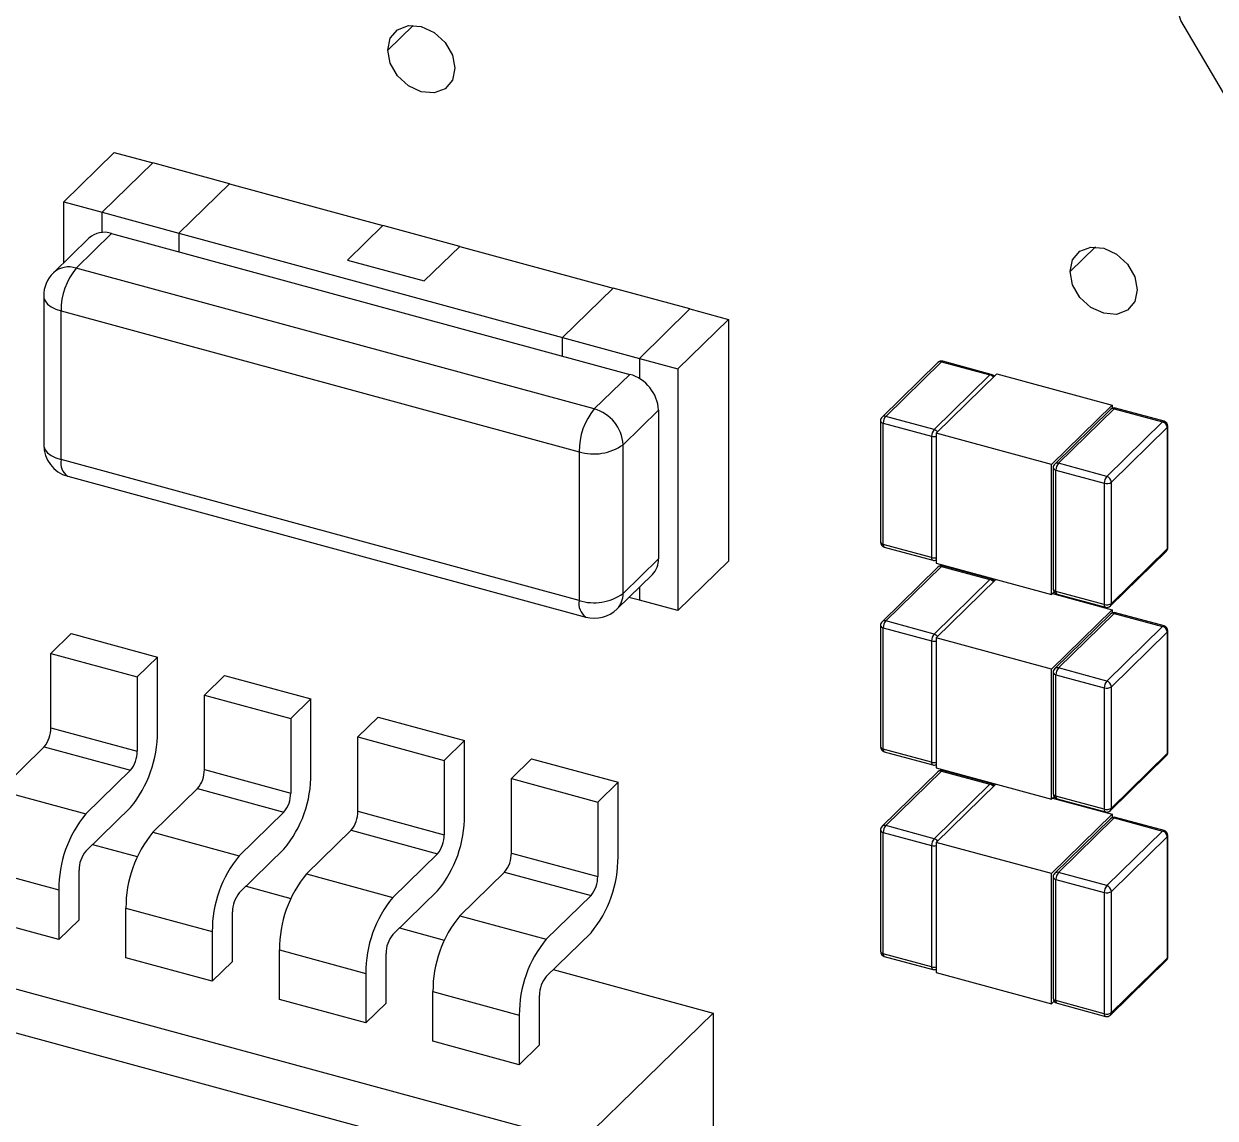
# Model space of a CAD drawing. Header units: inches. Extents: x 0 to 10.9, y 0 to 8.4.
# Drawn here: x 8.0595 to 8.2757, y 5.5978 to 5.7964 of the extents above; entities that cross this region are included whole.
import ezdxf

# ---------------------------------------------------------------- set-up
doc = ezdxf.new("R2010")
doc.units = ezdxf.units.IN
doc.header["$MEASUREMENT"] = 0

msp = doc.modelspace()

# ---------------------------------------------------------------- linework, layer by layer
at = {"color": 8, "linetype": 'Continuous', "lineweight": 25}
for p, q in [((8.130153387360483, 5.796085522474797), (8.125567726909722, 5.791609777294936)), ((8.253971924395323, 5.755887428859356), (8.249386263944562, 5.751411683679494))]:
    msp.add_line(p, q, dxfattribs=at)
at = {"color": 7, "linetype": 'Continuous', "lineweight": 25}
for p, q in [((8.075949781106955, 5.773035464864131), (8.066762864002031, 5.764068752131763)), ((8.075949781106955, 5.773035464864131), (8.082913703324886, 5.7711428200241)), ((8.073726786219964, 5.762176107291733), (8.082913703324886, 5.7711428200241)), ((8.096841547760752, 5.767357530344039), (8.082913703324886, 5.7711428200241)), ((8.087654630655829, 5.758390817611671), (8.096841547760752, 5.767357530344039)), ((8.096841547760752, 5.767357530344039), (8.124697236632482, 5.759786950983916)), ((8.066762864002031, 5.764068752131763), (8.073726786219964, 5.762176107291733)), ((8.066762864002031, 5.753022178174266), (8.066762864002031, 5.764068752131763)), ((8.073726786219964, 5.758511931583545), (8.073726786219964, 5.762176107291733)), ((8.073726786219964, 5.762176107291733), (8.087654630655829, 5.758390817611671)), ((8.124697236632482, 5.759786950983916), (8.118266394659036, 5.753510252071258)), ((8.138625081068346, 5.756001661303853), (8.124697236632482, 5.759786950983916)), ((8.071342895758795, 5.757492429576231), (8.064912053785347, 5.751215730663573)), ((8.069036924801, 5.752051572756855), (8.075467766774446, 5.758328271669511)), ((8.075467766774446, 5.758328271669511), (8.169480716716535, 5.732777566329095)), ((8.087654630655829, 5.758390817611671), (8.087654630655829, 5.755016143199458)), ((8.087654630655829, 5.758390817611671), (8.157293852835153, 5.739464369211363)), ((8.1321942390949, 5.749724962391197), (8.138625081068346, 5.756001661303853)), ((8.138625081068346, 5.756001661303853), (8.166480769940076, 5.748431081943729)), ((8.118266394659036, 5.753510252071258), (8.1321942390949, 5.749724962391197)), ((8.16304987474309, 5.726500867416437), (8.069036924801, 5.752051572756855)), ((8.157293852835153, 5.739464369211363), (8.166480769940076, 5.748431081943729)), ((8.18040861437594, 5.744645792263668), (8.166480769940076, 5.748431081943729)), ((8.063131412989978, 5.746989561138535), (8.063131412989978, 5.71999216584083)), ((8.066280849669525, 5.744299547318825), (8.160293799611612, 5.718748841978408)), ((8.066280849669525, 5.71730215202112), (8.066280849669525, 5.744299547318825)), ((8.171221697271017, 5.7356790795313), (8.18040861437594, 5.744645792263668)), ((8.18040861437594, 5.744645792263668), (8.187372536593873, 5.742753147423637)), ((8.17818561948895, 5.73378643469127), (8.187372536593873, 5.742753147423637)), ((8.187372536593873, 5.742753147423637), (8.187372536593873, 5.698882380064866)), ((8.157293852835153, 5.73608969479915), (8.157293852835153, 5.739464369211363)), ((8.157293852835153, 5.739464369211363), (8.171221697271017, 5.7356790795313)), ((8.171221697271017, 5.7356790795313), (8.171221697271017, 5.732014903823114)), ((8.171221697271017, 5.7356790795313), (8.17818561948895, 5.73378643469127)), ((8.17818561948895, 5.73378643469127), (8.17818561948895, 5.689915667332499)), ((8.225408828075112, 5.734927020888799), (8.215266471591278, 5.725027770032264)), ((8.215926450953782, 5.72516150476719), (8.226068807437617, 5.735060755623723)), ((8.226068807437617, 5.735060755623723), (8.234843349432213, 5.732676023125284)), ((8.23509115906214, 5.732777908358297), (8.226316617067544, 5.735162640856736)), ((8.169480716716535, 5.732777566329095), (8.16304987474309, 5.726500867416437)), ((8.234843349432213, 5.732676023125284), (8.224700992948378, 5.722776772268751)), ((8.2361199921194, 5.732879307955634), (8.225095691593493, 5.722119252676793)), ((8.2361199921194, 5.732879307955634), (8.257011758773197, 5.727201373435542)), ((8.257011758773197, 5.727201373435542), (8.24598745824729, 5.716441318156701)), ((8.257011758773197, 5.727201373435542), (8.257011758773197, 5.726592427625381)), ((8.168272816406539, 5.720019372168094), (8.174703658379984, 5.726296071080752)), ((8.174703658379984, 5.726296071080752), (8.174703658379984, 5.699298675783048)), ((8.224700992948378, 5.722776772268751), (8.215926450953782, 5.72516150476719)), ((8.256746478055808, 5.726410119108659), (8.246604121571973, 5.716510868252125)), ((8.247264100934478, 5.716644602987051), (8.257406457418313, 5.726543853843584)), ((8.257406457418313, 5.726543853843584), (8.266180999412908, 5.724159121345145)), ((8.266428809042836, 5.724261006578158), (8.257654267048242, 5.726645739076597)), ((8.214981569064019, 5.724351582908259), (8.214981569064019, 5.702348705740628)), ((8.215485478932747, 5.723921180697105), (8.22426002092734, 5.721536448198666)), ((8.215485478932747, 5.701918303529474), (8.215485478932747, 5.723921180697105)), ((8.266180999412908, 5.724159121345145), (8.256038642929074, 5.714259870488611)), ((8.256874313595226, 5.713222831248876), (8.267016670079059, 5.723122082105411)), ((8.267016670079059, 5.723122082105411), (8.267016670079059, 5.701119204937781)), ((8.267125881302672, 5.701346322318584), (8.267125881302672, 5.723349199486215)), ((8.22426002092734, 5.721536448198666), (8.22426002092734, 5.699533571031036)), ((8.24598745824729, 5.716441318156701), (8.225095691593493, 5.722119252676793)), ((8.225095691593493, 5.722119252676793), (8.225095691593493, 5.698496531791301)), ((8.160293799611612, 5.718748841978408), (8.160293799611612, 5.691751446680702)), ((8.168272816406539, 5.69302197687039), (8.168272816406539, 5.720019372168094)), ((8.160293799611612, 5.691751446680702), (8.066280849669525, 5.71730215202112)), ((8.24598745824729, 5.692818597271208), (8.24598745824729, 5.716441318156701)), ((8.256038642929074, 5.714259870488611), (8.247264100934478, 5.716644602987051)), ((8.067488114613953, 5.714293371516183), (8.161501064556042, 5.688742666175765)), ((8.246319219044715, 5.715834681128119), (8.246319219044715, 5.693831803960489)), ((8.246823128913443, 5.715404278916965), (8.255597670908037, 5.713019546418526)), ((8.246823128913443, 5.693401401749336), (8.246823128913443, 5.715404278916965)), ((8.255597670908037, 5.713019546418526), (8.255597670908037, 5.691016669250897)), ((8.256874313595226, 5.691219954081247), (8.256874313595226, 5.713222831248876)), ((8.22426002092734, 5.699533571031036), (8.215485478932747, 5.701918303529474)), ((8.215678641323855, 5.701436898648685), (8.22445318331845, 5.699052166150246)), ((8.267016670079059, 5.701119204937781), (8.256874313595226, 5.691219954081247)), ((8.174703658379984, 5.699298675783048), (8.168272816406539, 5.69302197687039)), ((8.187372536593873, 5.698882380064866), (8.17818561948895, 5.689915667332499)), ((8.256698622291578, 5.690770884338044), (8.266840978775413, 5.700670135194579)), ((8.167174745758743, 5.690215290975375), (8.173605587732188, 5.696491989888032)), ((8.225408828075112, 5.697805602354454), (8.215266471591278, 5.68790635149792)), ((8.215926450953782, 5.688040086232845), (8.226068807437617, 5.697939337089378)), ((8.225095691593493, 5.698496531791301), (8.24598745824729, 5.692818597271208)), ((8.226068807437617, 5.697939337089378), (8.234843349432213, 5.69555460459094)), ((8.23509115906214, 5.695656489823952), (8.226316617067544, 5.698041222322391)), ((8.234843349432213, 5.69555460459094), (8.224700992948378, 5.685655353734406)), ((8.235913609376945, 5.695556453537698), (8.225095691593493, 5.684997834142449)), ((8.171221697271017, 5.69180831217253), (8.169332844801373, 5.692321661800567)), ((8.171221697271017, 5.694165239716391), (8.171221697271017, 5.69180831217253)), ((8.246482127044496, 5.693301409182055), (8.24598745824729, 5.692818597271208)), ((8.246193840989747, 5.693020033154801), (8.257011758773197, 5.690079954901197)), ((8.255597670908037, 5.691016669250897), (8.246823128913443, 5.693401401749336)), ((8.24701629130455, 5.692919996868547), (8.255790833299146, 5.690535264370107)), ((8.17818561948895, 5.689915667332499), (8.171221697271017, 5.69180831217253)), ((8.257011758773197, 5.690079954901197), (8.24598745824729, 5.679319899622357)), ((8.257011758773197, 5.690079954901197), (8.257011758773197, 5.689471009091036)), ((8.224700992948378, 5.685655353734406), (8.215926450953782, 5.688040086232845)), ((8.256746478055808, 5.689288700574314), (8.246604121571973, 5.679389449717781)), ((8.247264100934478, 5.679523184452705), (8.257406457418313, 5.68942243530924)), ((8.257406457418313, 5.68942243530924), (8.266180999412908, 5.687037702810801)), ((8.266428809042836, 5.687139588043813), (8.257654267048242, 5.689524320542252)), ((8.06444060176981, 5.682149133292572), (8.06811536861178, 5.685735818385518)), ((8.06811536861178, 5.685735818385518), (8.083784193602128, 5.681477367495448)), ((8.214981569064019, 5.687230164373914), (8.214981569064019, 5.665227287206284)), ((8.215485478932747, 5.68679976216276), (8.22426002092734, 5.684415029664321)), ((8.215485478932747, 5.66479688499513), (8.215485478932747, 5.68679976216276)), ((8.266180999412908, 5.687037702810801), (8.256038642929074, 5.677138451954266)), ((8.256874313595226, 5.676101412714532), (8.267016670079059, 5.686000663571066)), ((8.267016670079059, 5.686000663571066), (8.267016670079059, 5.663997786403436)), ((8.267125881302672, 5.66422490378424), (8.267125881302672, 5.68622778095187)), ((8.22426002092734, 5.684415029664321), (8.22426002092734, 5.662412152496691)), ((8.225095691593493, 5.684997834142449), (8.225095691593493, 5.661375113256957)), ((8.24598745824729, 5.679319899622357), (8.225095691593493, 5.684997834142449)), ((8.06444060176981, 5.682149133292572), (8.080109426760158, 5.677890682402501)), ((8.06444060176981, 5.668650435643719), (8.06444060176981, 5.682149133292572)), ((8.083784193602128, 5.681477367495448), (8.080109426760158, 5.677890682402501)), ((8.083784193602128, 5.667978669846596), (8.083784193602128, 5.681477367495448)), ((8.24598745824729, 5.655697178736864), (8.24598745824729, 5.679319899622357)), ((8.256038642929074, 5.677138451954266), (8.247264100934478, 5.679523184452705)), ((8.080109426760158, 5.677890682402501), (8.080109426760158, 5.664391984753649)), ((8.09229629064154, 5.674578553932448), (8.09597105748351, 5.678165239025394)), ((8.09597105748351, 5.678165239025394), (8.111639882473858, 5.673906788135325)), ((8.246319219044715, 5.678713262593774), (8.246319219044715, 5.656710385426146)), ((8.246823128913443, 5.678282860382621), (8.255597670908037, 5.675898127884182)), ((8.246823128913443, 5.656279983214992), (8.246823128913443, 5.678282860382621)), ((8.255597670908037, 5.675898127884182), (8.255597670908037, 5.653895250716553)), ((8.256874313595226, 5.654098535546903), (8.256874313595226, 5.676101412714532)), ((8.09229629064154, 5.674578553932448), (8.10796511563189, 5.670320103042378)), ((8.09229629064154, 5.661079856283595), (8.09229629064154, 5.674578553932448)), ((8.111639882473858, 5.673906788135325), (8.10796511563189, 5.670320103042378)), ((8.111639882473858, 5.660408090486473), (8.111639882473858, 5.673906788135325)), ((8.12015197951327, 5.667007974572324), (8.12382674635524, 5.670594659665271)), ((8.12382674635524, 5.670594659665271), (8.139495571345588, 5.666336208775201)), ((8.06444060176981, 5.668650435643719), (8.080109426760158, 5.664391984753649)), ((8.10796511563189, 5.670320103042378), (8.10796511563189, 5.656821405393526)), ((8.12015197951327, 5.667007974572324), (8.135820804503618, 5.662749523682255)), ((8.12015197951327, 5.653509276923471), (8.12015197951327, 5.667007974572324)), ((8.139495571345588, 5.666336208775201), (8.135820804503618, 5.662749523682255)), ((8.139495571345588, 5.652837511126349), (8.139495571345588, 5.666336208775201)), ((8.055100569379807, 5.657284494757669), (8.063215679489154, 5.665205091004593)), ((8.063215679489154, 5.665205091004593), (8.078884504479502, 5.660946640114525)), ((8.22426002092734, 5.662412152496691), (8.215485478932747, 5.66479688499513)), ((8.215678641323855, 5.66431548011434), (8.22445318331845, 5.661930747615902)), ((8.135820804503618, 5.662749523682255), (8.135820804503618, 5.649250826033402)), ((8.148007668385, 5.6594373952122), (8.15168243522697, 5.663024080305147)), ((8.15168243522697, 5.663024080305147), (8.167351260217318, 5.658765629415078)), ((8.256698622291578, 5.6536494658037), (8.266840978775413, 5.663548716660234)), ((8.267016670079059, 5.663997786403436), (8.256874313595226, 5.654098535546903)), ((8.160546738647499, 5.593394730199345), (7.909845538801931, 5.661529944440456)), ((8.078884504479502, 5.660946640114525), (8.070769394370155, 5.6530260438676)), ((8.09229629064154, 5.661079856283595), (8.10796511563189, 5.656821405393526)), ((8.225408828075112, 5.660684183820108), (8.215266471591278, 5.650784932963576)), ((8.215926450953782, 5.6509186676985), (8.226068807437617, 5.660817918555034)), ((8.225095691593493, 5.661375113256957), (8.24598745824729, 5.655697178736864)), ((8.226068807437617, 5.660817918555034), (8.234843349432213, 5.658433186056596)), ((8.23509115906214, 5.658535071289608), (8.226316617067544, 5.660919803788047)), ((8.082956258251537, 5.649713915397546), (8.091071368360884, 5.65763451164447)), ((8.091071368360884, 5.65763451164447), (8.106740193351232, 5.653376060754401)), ((8.148007668385, 5.6594373952122), (8.163676493375348, 5.655178944322131)), ((8.148007668385, 5.645938697563349), (8.148007668385, 5.6594373952122)), ((8.167351260217318, 5.658765629415078), (8.163676493375348, 5.655178944322131)), ((8.167351260217318, 5.645266931766225), (8.167351260217318, 5.658765629415078)), ((8.234843349432213, 5.658433186056596), (8.224700992948378, 5.648533935200062)), ((8.235913609376945, 5.658435035003353), (8.225095691593493, 5.647876415608104)), ((8.055100569379807, 5.657284494757669), (8.070769394370155, 5.6530260438676)), ((8.246482127044496, 5.656179990647711), (8.24598745824729, 5.655697178736864)), ((8.246193840989747, 5.655898614620456), (8.257011758773197, 5.652958536366853)), ((8.255597670908037, 5.653895250716553), (8.246823128913443, 5.656279983214992)), ((8.24701629130455, 5.655798578334201), (8.255790833299146, 5.653413845835764)), ((8.070769394370155, 5.646276695043174), (8.078884504479502, 5.654197291290099)), ((8.106740193351232, 5.653376060754401), (8.098625083241885, 5.645455464507476)), ((8.12015197951327, 5.653509276923471), (8.135820804503618, 5.649250826033402)), ((8.163676493375348, 5.655178944322131), (8.163676493375348, 5.641680246673278)), ((7.912147947565106, 5.652969869310273), (8.153099656305567, 5.587484357845205)), ((8.257011758773197, 5.652958536366853), (8.24598745824729, 5.642198481088012)), ((8.256746478055808, 5.65216728203997), (8.246604121571973, 5.642268031183436)), ((8.247264100934478, 5.642401765918362), (8.257406457418313, 5.652301016774895)), ((8.257011758773197, 5.652958536366853), (8.257011758773197, 5.652349590556692)), ((8.257406457418313, 5.652301016774895), (8.266180999412908, 5.649916284276456)), ((8.266428809042836, 5.650018169509469), (8.257654267048242, 5.652402902007908)), ((8.082956258251537, 5.649713915397546), (8.098625083241885, 5.645455464507476)), ((8.110811947123265, 5.642143336037422), (8.118927057232614, 5.650063932284348)), ((8.118927057232614, 5.650063932284348), (8.134595882222962, 5.645805481394278)), ((8.214981569064019, 5.65010874583957), (8.214981569064019, 5.628105868671939)), ((8.215485478932747, 5.649678343628416), (8.22426002092734, 5.647293611129977)), ((8.215485478932747, 5.627675466460786), (8.215485478932747, 5.649678343628416)), ((8.224700992948378, 5.648533935200062), (8.215926450953782, 5.6509186676985)), ((8.266180999412908, 5.649916284276456), (8.256038642929074, 5.640017033419923)), ((8.256874313595226, 5.638979994180188), (8.267016670079059, 5.648879245036722)), ((8.267016670079059, 5.648879245036722), (8.267016670079059, 5.626876367869093)), ((8.267125881302672, 5.627103485249895), (8.267125881302672, 5.649106362417525)), ((8.072013186984442, 5.647490674764943), (8.080121099495916, 5.645287117875874)), ((8.22426002092734, 5.647293611129977), (8.22426002092734, 5.625290733962347)), ((8.225095691593493, 5.647876415608104), (8.225095691593493, 5.624253694722612)), ((8.24598745824729, 5.642198481088012), (8.225095691593493, 5.647876415608104)), ((8.098625083241885, 5.63870611568305), (8.106740193351232, 5.646626711929975)), ((8.134595882222962, 5.645805481394278), (8.126480772113613, 5.637884885147352)), ((8.148007668385, 5.645938697563349), (8.163676493375348, 5.641680246673278)), ((8.050200880257181, 5.643503116201172), (8.065869705247529, 5.639244665311102)), ((8.069544472089499, 5.633832218638148), (8.069544472089499, 5.642831350404049)), ((8.138667635994997, 5.634572756677298), (8.146782746104344, 5.642493352924224)), ((8.146782746104344, 5.642493352924224), (8.162451571094692, 5.638234902034155)), ((8.256038642929074, 5.640017033419923), (8.247264100934478, 5.642401765918362)), ((8.110811947123265, 5.642143336037422), (8.126480772113613, 5.637884885147352)), ((8.24598745824729, 5.61857576020252), (8.24598745824729, 5.642198481088012)), ((8.246319219044715, 5.64159184405943), (8.246319219044715, 5.619588966891801)), ((8.246823128913443, 5.641161441848277), (8.255597670908037, 5.638776709349838)), ((8.246823128913443, 5.619158564680647), (8.246823128913443, 5.641161441848277)), ((8.065869705247529, 5.639244665311102), (8.065869705247529, 5.6302455335452)), ((8.09986887585617, 5.63992009540482), (8.107976788367646, 5.637716538515751)), ((8.126480772113613, 5.631135536322926), (8.134595882222962, 5.639056132569852)), ((8.162451571094692, 5.638234902034155), (8.154336460985345, 5.630314305787229)), ((8.255597670908037, 5.638776709349838), (8.255597670908037, 5.616773832182209)), ((8.256874313595226, 5.616977117012558), (8.256874313595226, 5.638979994180188)), ((8.078056569128911, 5.635932536841048), (8.093725394119259, 5.631674085950979)), ((8.078056569128911, 5.626933405075146), (8.078056569128911, 5.635932536841048)), ((8.065869705247529, 5.6302455335452), (8.050200880257181, 5.63450398443527)), ((8.069544472089499, 5.633832218638148), (8.065869705247529, 5.6302455335452)), ((8.097400160961227, 5.626261639278025), (8.097400160961227, 5.635260771043925)), ((8.138667635994997, 5.634572756677298), (8.154336460985345, 5.630314305787229)), ((8.093725394119259, 5.631674085950979), (8.093725394119259, 5.622674954185077)), ((8.1277245647279, 5.632349516044696), (8.135832477239378, 5.630145959155627)), ((8.154336460985345, 5.623564956962802), (8.162451571094692, 5.631485553209728)), ((8.105912258000641, 5.628361957480925), (8.12158108299099, 5.624103506590855)), ((8.105912258000641, 5.619362825715023), (8.105912258000641, 5.628361957480925)), ((8.125255849832957, 5.618691059917901), (8.125255849832957, 5.627690191683803)), ((8.22426002092734, 5.625290733962347), (8.215485478932747, 5.627675466460786)), ((8.093725394119259, 5.622674954185077), (8.078056569128911, 5.626933405075146)), ((8.097400160961227, 5.626261639278025), (8.093725394119259, 5.622674954185077)), ((8.215678641323855, 5.627194061579996), (8.22445318331845, 5.624809329081558)), ((8.256698622291578, 5.616528047269355), (8.266840978775413, 5.62642729812589)), ((8.267016670079059, 5.626876367869093), (8.256874313595226, 5.616977117012558)), ((8.12158108299099, 5.624103506590855), (8.12158108299099, 5.615104374824953)), ((8.15558025359963, 5.624778936684573), (8.184616461462397, 5.616887517558148)), ((8.225095691593493, 5.624253694722612), (8.24598745824729, 5.61857576020252)), ((8.13376794687237, 5.620791378120801), (8.149436771862717, 5.616532927230732)), ((8.13376794687237, 5.611792246354899), (8.13376794687237, 5.620791378120801)), ((8.12158108299099, 5.615104374824953), (8.105912258000641, 5.619362825715023)), ((8.125255849832957, 5.618691059917901), (8.12158108299099, 5.615104374824953)), ((8.153111538704687, 5.611120480557777), (8.153111538704687, 5.620119612323679)), ((8.246482127044496, 5.619058572113366), (8.24598745824729, 5.61857576020252)), ((8.255597670908037, 5.616773832182209), (8.246823128913443, 5.619158564680647)), ((8.24701629130455, 5.618677159799858), (8.255790833299146, 5.616292427301419)), ((8.149436771862717, 5.616532927230732), (8.149436771862717, 5.607533795464831)), ((8.160546738647499, 5.593394730199345), (8.184616461462397, 5.616887517558148)), ((8.184616461462397, 5.616887517558148), (8.184616461462397, 5.583691399319209)), ((8.149436771862717, 5.607533795464831), (8.13376794687237, 5.611792246354899)), ((8.153111538704687, 5.611120480557777), (8.149436771862717, 5.607533795464831))]:
    msp.add_line(p, q, dxfattribs=at)
at = {"color": 7, "linetype": 'Continuous', "lineweight": 25, "flags": 128}
for points in [[(8.41341939351336, 5.789707742254374), (8.41005480418044, 5.768987380837929), (8.400259994709165, 5.751936961035664), (8.384905276904869, 5.740071487471541), (8.365354984827539, 5.734445259542509), (8.343346247723282, 5.735558192290355), (8.320834638467568, 5.743311396756409), (8.299820412333338, 5.757015966699485), (8.282170775532027, 5.775454190938624), (8.26945397574759, 5.796987752335367), (8.262799956447628, 5.819703299461135), (8.262799956447628, 5.841582456268264), (8.26945397574759, 5.860681163659346), (8.282170775532029, 5.875302417669384), (8.299820412333338, 5.884147055715272), (8.32083463846757, 5.886429192892577), (8.343346247723282, 5.8819460512981), (8.365354984827539, 5.871095977736455), (8.38490527690487, 5.854843048858357), (8.400259994709165, 5.834631408719429), (8.41005480418044, 5.812256950243337), (8.41341939351336, 5.789707742254374)], [(8.125567726909722, 5.791609777294936), (8.126031561797658, 5.79374372288874), (8.127352451804452, 5.795300673842629), (8.129329303400468, 5.796043598487669), (8.131661158850415, 5.795859393281282), (8.13399301430036, 5.794776101796315), (8.135969865896376, 5.792958645341294), (8.137290755903168, 5.790683715186209), (8.137754590791104, 5.788297648824882), (8.137290755903168, 5.786163703231078), (8.135969865896376, 5.784606752277188), (8.13399301430036, 5.783863827632148), (8.131661158850415, 5.784048032838536), (8.129329303400468, 5.785131324323503), (8.127352451804452, 5.786948780778524), (8.126031561797658, 5.789223710933609), (8.125567726909722, 5.791609777294936)], [(8.249386263944562, 5.751411683679494), (8.249850098832498, 5.753545629273298), (8.251170988839291, 5.755102580227187), (8.253147840435306, 5.755845504872227), (8.255479695885253, 5.755661299665839), (8.2578115513352, 5.754578008180872), (8.259788402931214, 5.75276055172585), (8.261109292938007, 5.750485621570768), (8.261573127825944, 5.748099555209439), (8.261109292938007, 5.745965609615636), (8.259788402931214, 5.744408658661746), (8.257811551335198, 5.743665734016706), (8.255479695885253, 5.743849939223094), (8.253147840435306, 5.744933230708061), (8.251170988839291, 5.746750687163082), (8.249850098832498, 5.749025617318167), (8.249386263944562, 5.751411683679494)]]:
    msp.add_lwpolyline(points, dxfattribs=at)
at = {"color": 8, "linetype": 'Continuous', "lineweight": 25, "flags": 128}
for points in [[(8.063131412989978, 5.746989561138535), (8.063163014218, 5.746675327037417), (8.063394907918108, 5.746091160625705), (8.063843621162945, 5.745541519241871), (8.064491910154155, 5.745047525296055), (8.06531486150937, 5.74462816269856), (8.066280849669525, 5.744299547318825)], [(8.063131412989978, 5.71999216584083), (8.063163014218, 5.719677931739713), (8.063394907918108, 5.719093765328), (8.063843621162945, 5.718544123944167), (8.064491910154155, 5.718050129998351), (8.06531486150937, 5.717630767400855), (8.066280849669525, 5.71730215202112)]]:
    msp.add_lwpolyline(points, dxfattribs=at)
at = {"color": 7, "linetype": 'Continuous', "lineweight": 25}
for centre, radius, start, end in [((8.074119594444573, 5.754385470141294), 0.00416692362804379, 71.12277007995515, 131.7872519910829), ((8.069036924801, 5.746989561138535), 0.005905511811023813, 134.3050336190236, 180), ((8.07835735822289, 5.744371936059884), 0.01207672550691354, 140.5129436103542, 180.3434369839115), ((8.226068807437617, 5.734250833764792), 0.0009448818897646732, 74.79548684134213, 134.3050336189785), ((8.167543980064059, 5.72587176589642), 0.007172240129624043, 3.391562315031741, 74.33380982334026), ((8.234843349432213, 5.731866101266353), 0.000944881889763917, 34.14813582630698, 74.79548684134213), ((8.17237030816497, 5.718821230719467), 0.01207672550690636, 140.5129436103306, 180.3434369839074), ((8.161113138090615, 5.719595066983762), 0.007172240129623308, 3.391562315032581, 74.33380982335392), ((8.215926450953782, 5.724351582908259), 0.0009448818897634936, 134.3050336190537, 180), ((8.21741772030128, 5.723932762895678), 0.001932276081100063, 140.5129436103296, 180.3434369840074), ((8.257406457418313, 5.725733931984654), 0.0009448818897635258, 74.79548684122405, 134.3050336190537), ((8.226192262295891, 5.72154803039723), 0.001932276081117839, 140.5129436104278, 180.3434369837408), ((8.265871121548516, 5.723054193275924), 0.001147558420734297, 3.391562314733647, 74.33380982343274), ((8.266180999412908, 5.723349199486215), 0.0009448818897634936, 0, 74.795486841328), ((8.069036924801, 5.71999216584083), 0.005905511811023546, 180, 254.7954868413271), ((8.163000846775171, 5.727438051644764), 0.009101124599280414, 252.6960345907631, 305.3989149160488), ((8.247264100934478, 5.715834681128119), 0.0009448818897634936, 134.3050336190537, 180), ((8.248755370281975, 5.715415861115538), 0.001932276081100418, 140.5129436103093, 180.3434369840074), ((8.257529912276581, 5.713031128617093), 0.00193227608111246, 140.5129436103882, 180.3434369838208), ((8.255728765064678, 5.713154942419383), 0.001147558420740003, 3.39156231502778, 74.33380982335777), ((8.256030798454207, 5.714409819965148), 0.001456179935889504, 252.6960345907908, 305.398914915953), ((8.215926450953782, 5.702348705740628), 0.0009448818897634936, 180, 254.7954868413288), ((8.266180999412908, 5.701346322318584), 0.0009448818897634936, 314.3050336190545, 0), ((8.170892713914016, 5.699171502246248), 0.003813065804724177, 315.35447136092, 1.911285784883692), ((8.224700992948378, 5.69996397324219), 0.0009448818897639968, 254.7954868413429, 294.6908973509376), ((8.226068807437617, 5.697129415230448), 0.0009448818897640377, 74.795486841328, 134.3050336190161), ((8.234843349432213, 5.694744682732009), 0.00094488188976306, 34.1481358262624, 74.795486841328), ((8.16300084677517, 5.700440656347065), 0.009101124599286563, 252.696034590787, 305.3989149160385), ((8.247264100934478, 5.69383180396049), 0.000944881889763917, 180.0000000001085, 254.7954868413429), ((8.16304987474309, 5.694441460500412), 0.005905511811023546, 254.7954868413271, 314.3050336190304), ((8.256030798454205, 5.692406942797518), 0.001456179935889456, 252.6960345908576, 305.3989149160303), ((8.256038642929074, 5.691447071462052), 0.0009448818897647741, 254.795486841357, 314.3050336189793), ((8.215926450953782, 5.687230164373914), 0.0009448818897640377, 134.3050336190161, 180), ((8.21741772030128, 5.686811344361332), 0.001932276081100418, 140.5129436103093, 180.343436983981), ((8.257406457418313, 5.688612513450309), 0.0009448818897635258, 74.79548684122405, 134.3050336190537), ((8.226192262295891, 5.684426611862886), 0.001932276081117778, 140.5129436104481, 180.3434369837671), ((8.265871121548514, 5.685932774741578), 0.001147558420736175, 3.391562314816935, 74.3338098233713), ((8.266180999412908, 5.68622778095187), 0.0009448818897634936, 0, 74.795486841328), ((8.247264100934478, 5.678713262593775), 0.0009448818897634936, 134.3050336190537, 180.000000000061), ((8.248755370281968, 5.678294442581197), 0.001932276081092979, 140.5129436102769, 180.343436984114), ((8.257529912276576, 5.675909710082749), 0.001932276081107354, 140.5129436103081, 180.3434369838481), ((8.255728765064676, 5.676033523885039), 0.001147558420741758, 3.391562315022533, 74.33380982326038), ((8.256030798454205, 5.677288401430803), 0.001456179935889456, 252.6960345908576, 305.3989149160303), ((8.059073264634987, 5.668618262869911), 0.005367433558622111, 320.512943610337, 0.3434369839500002), ((8.062314845062838, 5.667849978751373), 0.02146973423448662, 320.5129436103237, 0.3434369839286966), ((8.074742089625344, 5.66435981197984), 0.005367433558613239, 320.5129436102987, 0.3434369839695303), ((8.215926450953782, 5.665227287206284), 0.000944881889763917, 180, 254.7954868413429), ((8.266180999412908, 5.664224903784239), 0.0009448818897634936, 314.3050336190545, 5.385739260613185e-11), ((8.224700992948378, 5.662842554707845), 0.000944881889763917, 254.7954868413429, 294.6908973509601), ((8.086928953506712, 5.66104768350979), 0.005367433558627506, 320.5129436103512, 0.3434369839212166), ((8.090170533934566, 5.66027939939125), 0.02146973423448839, 320.5129436103248, 0.3434369839286682), ((8.226068807437617, 5.660007996696103), 0.000944881889763917, 74.79548684134213, 134.3050336190537), ((8.234843349432213, 5.657623264197664), 0.000944881889763917, 34.1481358262624, 74.79548684134213), ((8.102597778497069, 5.656789232619722), 0.005367433558620652, 320.512943610291, 0.3434369839121904), ((8.247264100934478, 5.656710385426146), 0.0009448818897647741, 179.9999999999866, 254.795486841357), ((8.114784642378437, 5.65347710414967), 0.005367433558632749, 320.5129436103728, 0.3434369838829521), ((8.256030798454205, 5.655285524263175), 0.00145617993589018, 252.696034590868, 305.39891491601), ((8.256038642929074, 5.654325652927707), 0.0009448818897640377, 254.7954868413288, 314.3050336190169), ((8.087339053786831, 5.63937335640632), 0.0214697342344993, 140.512943610333, 180.3434369839175), ((8.118026222806293, 5.652708820031129), 0.02146973423449212, 320.5129436103272, 0.3434369839215007), ((8.257406457418313, 5.651491094915964), 0.0009448818897643829, 74.79548684123817, 134.3050336190161), ((8.099525917668181, 5.636061227936277), 0.02146973423446784, 140.5129436103007, 180.343436983944), ((8.130453467368794, 5.649218653259598), 0.005367433558624764, 320.5129436103271, 0.343436983911963), ((8.215926450953782, 5.65010874583957), 0.0009448818897634936, 134.3050336190537, 180), ((8.217417720301272, 5.649689925826991), 0.001932276081092969, 140.5129436102565, 180.3434369840613), ((8.265871121548516, 5.648811356207232), 0.001147558420734768, 3.391562314866449, 74.33380982346867), ((8.266180999412908, 5.649106362417525), 0.000944881889763917, 0, 74.79548684134213), ((8.226192262295891, 5.647305193328541), 0.001932276081117839, 140.5129436104278, 180.3434369837408), ((8.074911809224322, 5.642863523177856), 0.005367433558622106, 140.5129436103362, 180.3434369839413), ((8.115194742658561, 5.631802777046197), 0.0214697342344993, 140.512943610333, 180.3434369839151), ((8.14264033125017, 5.645906524789545), 0.005367433558629442, 320.512943610356, 0.3434369839021412), ((8.14588191167802, 5.645138240671006), 0.02146973423449548, 320.5129436103314, 0.3434369839190737), ((8.248755370281975, 5.64117302404685), 0.001932276081100063, 140.5129436103296, 180.3434369840074), ((8.127381606539933, 5.628490648576149), 0.02146973423448841, 140.5129436103325, 180.3434369839342), ((8.158309156240524, 5.641648073899474), 0.005367433558624199, 320.5129436103344, 0.343436983911963), ((8.247264100934478, 5.64159184405943), 0.0009448818897634936, 134.3050336190537, 179.9999999999866), ((8.102767498096044, 5.63529294381773), 0.005367433558617345, 140.5129436102733, 180.3434369839227), ((8.257529912276587, 5.638788291548401), 0.001932276081118404, 140.5129436104075, 180.3434369837408), ((8.256030798454207, 5.640166982896453), 0.001456179935883568, 252.6960345907181, 305.398914916115), ((8.255728765064676, 5.638912105350694), 0.00114755842074181, 3.391562315066801, 74.33380982328434), ((8.143050431530282, 5.624232197686079), 0.02146973423449018, 140.5129436103337, 180.3434369839318), ((8.155237295411652, 5.620920069216023), 0.02146973423448002, 140.5129436103059, 180.3434369839272), ((8.130623186967789, 5.627722364457604), 0.005367433558631378, 140.5129436103599, 180.3434369838744), ((8.170906120402, 5.616661618325954), 0.02146973423448002, 140.5129436103059, 180.3434369839272), ((8.215926450953782, 5.628105868671939), 0.0009448818897634936, 180, 254.7954868413288), ((8.266180999412908, 5.627103485249895), 0.0009448818897634936, 314.3050336190545, 0), ((8.158478875839501, 5.620151785097485), 0.005367433558613473, 140.5129436102639, 180.3434369839324), ((8.224700992948378, 5.6257211361735), 0.0009448818897631898, 254.7954868413288, 294.6908973509601), ((8.247264100934478, 5.619588966891801), 0.0009448818897634936, 179.9999999999866, 254.7954868413288), ((8.256030798454207, 5.618164105728826), 0.001456179935885531, 252.6960345907388, 305.3989149160543), ((8.256038642929074, 5.617204234393362), 0.0009448818897640377, 254.7954868413288, 314.3050336190169)]:
    msp.add_arc(centre, radius, start, end, dxfattribs=at)
at = {"color": 8, "linetype": 'Continuous', "lineweight": 25}
for centre, radius, start, end in [((8.067702122931975, 5.748042788159756), 0.004225168632787899, 71.58382931604234, 131.3261927550123), ((8.225853099864837, 5.734429907379205), 0.0006667077804903573, 71.12277008004716, 131.7872519908692), ((8.226275460522873, 5.734910434351127), 0.0002555425260905084, 80.73182999620668, 143.9675277125075), ((8.235050002517466, 5.732525701852693), 0.0002555425260855082, 80.73182999562115, 143.9675277134005), ((8.23451253445937, 5.73154574846697), 0.001177692383215434, 36.08222332370945, 73.68601320670334), ((8.21571288265474, 5.72452009923165), 0.0006760269812505299, 71.58382931632885, 131.3261927549239), ((8.257190749845533, 5.725913005599072), 0.0006667077804855055, 71.12277007987429, 131.7872519912252), ((8.257613110503577, 5.726393532570969), 0.0002555425261081403, 80.73182999845253, 143.9675277104581), ((8.215528763022, 5.724482044194229), 0.0005625312211675967, 193.4100365904413, 265.5870016681441), ((8.22436624591825, 5.721640906154023), 0.00118416527764001, 36.18881998868316, 73.57941654148954), ((8.266387652498166, 5.724008800072552), 0.0002555425260898551, 80.73182999650354, 143.967527713386), ((8.26681231674009, 5.723360163295057), 0.000313756179240257, 310.6406362003164, 357.9974645052131), ((8.224701674427934, 5.723223714211194), 0.001744111352987411, 255.3315358415489, 283.0565627921112), ((8.069244862718689, 5.716744858016245), 0.00301594926407657, 169.3515604300573, 234.3744174931465), ((8.247050532635436, 5.716003197451513), 0.000676026981248529, 71.5838293162813, 131.326192755073), ((8.246866413002701, 5.715965142414096), 0.0005625312211750912, 193.4100365910193, 265.5870016676586), ((8.215528763022006, 5.702479167026602), 0.0005625312211734641, 193.4100365906674, 265.5870016676308), ((8.21593061150216, 5.701817456374069), 0.0004564133577196929, 167.23482506475, 236.4911528582782), ((8.266406918964515, 5.701098857171887), 0.0006100905287448824, 315.3544713606835, 1.911285785438835), ((8.266812316740088, 5.701357286127428), 0.0003137561792420943, 310.6406362004569, 357.9974645049002), ((8.224734263015213, 5.69944440399026), 0.0004825518822574255, 169.3515604306702, 234.3744174929312), ((8.224701688041154, 5.701221804756364), 0.001745050988011822, 255.3391492282833, 283.0489494055475), ((8.225853099864837, 5.69730848884486), 0.0006667077804903573, 71.12277008004716, 131.7872519908692), ((8.22627546052287, 5.697789015816785), 0.0002555425260872614, 80.7318299956853, 143.9675277129174), ((8.235050002517466, 5.695404283318347), 0.0002555425260869821, 80.73182999565323, 143.9675277129174), ((8.234512534459382, 5.694424329932644), 0.001177692383194733, 36.08222332329745, 73.68601320704119), ((8.164461871940567, 5.692894803333592), 0.003813065804727534, 315.354471360948, 1.911285784855235), ((8.246866413002705, 5.693962265246472), 0.0005625312211806778, 193.4100365915514, 265.5870016673396), ((8.247268261482853, 5.69330055459393), 0.0004564133577181567, 167.234825064592, 236.4911528584026), ((8.163257812660772, 5.691194152675827), 0.003015949264073078, 169.3515604300449, 234.3744174932288), ((8.256071912995909, 5.69092750221012), 0.0004825518822574255, 169.3515604305665, 234.3744174929312), ((8.256264562480679, 5.691199606315356), 0.0006100905287484337, 315.3544713605634, 1.91128578517761), ((8.215712882654739, 5.687398680697306), 0.0006760269812493569, 71.58382931616222, 131.3261927548108), ((8.257190749845533, 5.688791587064727), 0.0006667077804855055, 71.12277007989898, 131.7872519912252), ((8.257613110503563, 5.689272114036657), 0.0002555425260778395, 80.73182999412118, 143.9675277143813), ((8.215528763022002, 5.687360625659885), 0.0005625312211693903, 193.4100365904873, 265.5870016679706), ((8.22436624591824, 5.684519487619661), 0.001184165277658403, 36.18881998915778, 73.57941654130813), ((8.266387652498148, 5.686887381538241), 0.00025554252605624, 80.73182999132189, 143.9675277171627), ((8.266812316740092, 5.686238744760712), 0.0003137561792384817, 310.6406362001759, 357.9974645052017), ((8.224701674427934, 5.686102295676892), 0.00174411135302817, 255.3315358419036, 283.0565627918014), ((8.247050532635434, 5.678881778917174), 0.000676026981243354, 71.58382931594821, 131.3261927552581), ((8.246866413002705, 5.678843723879755), 0.0005625312211789067, 193.4100365912874, 265.5870016673257), ((8.215528763022002, 5.665357748492256), 0.0005625312211695963, 193.4100365905753, 265.5870016679776), ((8.215930611502161, 5.664696037839726), 0.0004564133577212291, 167.234825064908, 236.4911528582154), ((8.266812316740086, 5.664235867593085), 0.0003137561792442324, 310.6406362004918, 357.9974645047494), ((8.224734263015213, 5.662322985455915), 0.0004825518822574255, 169.3515604305665, 234.3744174929312), ((8.22470168804116, 5.66410038622206), 0.001745050988051837, 255.3391492284461, 283.0489494050676), ((8.266406918964513, 5.663977438637544), 0.0006100905287471856, 315.3544713606821, 1.911285785266539), ((8.225853099864837, 5.660187070310523), 0.0006667077804836341, 71.12277007984959, 131.7872519913778), ((8.226275460522873, 5.660667597282438), 0.0002555425260905084, 80.73182999620668, 143.9675277125075), ((8.235050002517468, 5.658282864784002), 0.0002555425260889411, 80.73182999611046, 143.9675277129906), ((8.23451253445939, 5.657302911398312), 0.001177692383180811, 36.08222332301214, 73.68601320720302), ((8.246866413002701, 5.656840846712123), 0.0005625312211750912, 193.4100365910193, 265.5870016676586), ((8.247268261482859, 5.656179136059587), 0.0004564133577229616, 167.2348250649573, 236.4911528580911), ((8.256071912995905, 5.653806083675775), 0.000482551882254046, 169.3515604303849, 234.3744174931512), ((8.25626456248068, 5.654078187781011), 0.0006100905287465985, 315.3544713605054, 1.911285785266539), ((8.257190749845533, 5.651670168530383), 0.0006667077804855055, 71.12277007987429, 131.7872519912252), ((8.257613110503577, 5.65215069550228), 0.0002555425261086628, 80.7318299984846, 143.967527710297), ((8.215528763022, 5.65023920712554), 0.0005625312211675967, 193.4100365904413, 265.5870016681441), ((8.215712882654737, 5.650277262162969), 0.000676026981242181, 71.58382931580535, 131.3261927551451), ((8.266387652498164, 5.649765963003862), 0.0002555425260889411, 80.73182999614254, 143.9675277129906), ((8.26681231674009, 5.649117326226367), 0.000313756179240257, 310.6406362004221, 357.9974645052131), ((8.224701674427935, 5.648980877142527), 0.001744111353007998, 255.3315358416698, 283.0565627918962), ((8.22436624591825, 5.647398069085331), 0.001184165277642261, 36.1888199888219, 73.57941654152597), ((8.247050532635436, 5.641760360382826), 0.000676026981246528, 71.58382931620994, 131.3261927552221), ((8.2468664130027, 5.641722305345406), 0.0005625312211731834, 193.4100365909733, 265.5870016678251), ((8.215528763022002, 5.628236329957912), 0.0005625312211703901, 193.4100365906633, 265.5870016679846), ((8.21593061150216, 5.627574619305381), 0.0004564133577195055, 167.2348250648587, 236.4911528583398), ((8.224734263015213, 5.625201566921571), 0.0004825518822574255, 169.3515604306702, 234.3744174929312), ((8.224701688041154, 5.626978967687674), 0.001745050988010962, 255.3391492282758, 283.048949405554), ((8.266406918964513, 5.6268560201032), 0.0006100905287471856, 315.3544713606821, 1.911285785349905), ((8.266812316740094, 5.627114449058738), 0.0003137561792369087, 310.6406361999298, 357.9974645050283), ((8.246866413002705, 5.619719428177782), 0.0005625312211797923, 193.4100365913754, 265.5870016673326), ((8.247268261482853, 5.619057717525241), 0.0004564133577181567, 167.234825064592, 236.4911528584026), ((8.256071912995907, 5.616684665141431), 0.0004825518822557918, 169.3515604304239, 234.3744174930412), ((8.256264562480679, 5.616956769246668), 0.0006100905287490579, 315.354471360504, 1.911285785094244)]:
    msp.add_arc(centre, radius, start, end, dxfattribs=at)

doc.saveas('drawing.dxf')
